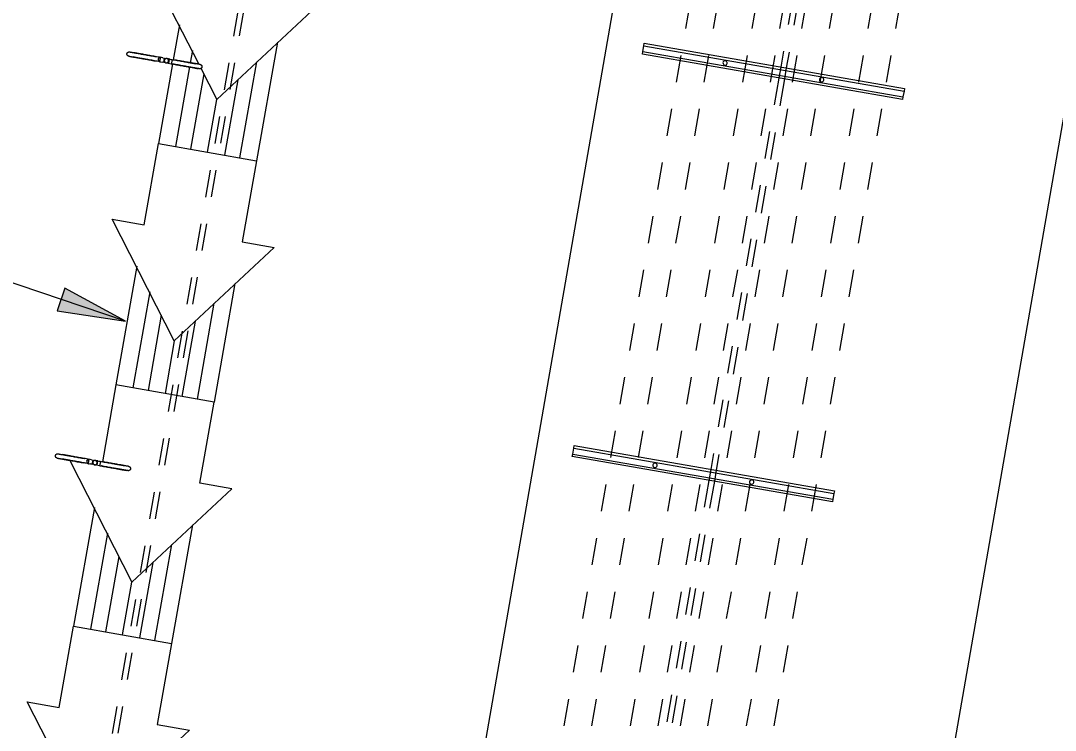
# Model space of a CAD drawing. Header units: metres. Extents: x 2 to 65, y 3 to 557.
# Drawn here: x 27.615 to 31.415, y 515.555 to 518.161 of the extents above; entities that cross this region are included whole.
import ezdxf

# ---------------------------------------------------------------- set-up
doc = ezdxf.new("R2010")
doc.units = ezdxf.units.M
doc.linetypes.add('JacobsDash', pattern=[0.0045, 0.003, -0.0015])
doc.linetypes.add('JacobsDoubleCenter', pattern=[0.0255, 0.015, -0.0015, 0.003, -0.0015, 0.003, -0.0015])
doc.layers.get('Defpoints').update_dxf_attribs({"color": 41})
for name, color, linetype, lineweight in [('A-ANNO-DIMS', 7, 'Continuous', 9), ('A-DETL', 7, 'Continuous', 13), ('A-GENM', 7, 'Continuous', 35), ('G-ANNO-TEXT', 7, 'Continuous', 9), ('S-BEAM', 7, 'Continuous', 50), ('S-BEAM-HDLN', 7, 'JacobsDash', 18)]:
    doc.layers.add(name, color=color, linetype=linetype, lineweight=lineweight)
doc.styles.add('Arial Narrow_5', font='ARIALN.TTF', dxfattribs={"height": 0.25})
doc.dimstyles.new('Dimension_Standard_O__mm__1', dxfattribs={"dimscale": 0.3048, "dimtxt": 0.255858, "dimasz": 0.82021, "dimexe": 0.787402, "dimexo": 0.492126, "dimgap": 0.492126, "dimtad": 1, "dimdec": 0, "dimlfac": 1000, "dimzin": 0, "dimdsep": 46, "dimtxsty": 'Arial Narrow_5', "dimsah": 1, "dimcen": 0.09, "dimaunit": 1, "dimadec": 4, "dimazin": 0, "dimtfac": 1, "dimtdec": 4, "dimtix": 1, "dimtmove": 0, "dimatfit": 3, "dimfxl": 1, "dimtvp": 1, "dimtfill": 1, "dimtolj": 1, "dimtzin": 0, "dimlwd": 18, "dimlwe": 18, "dimarcsym": 2})

# ---------------------------------------------------------------- blocks, each defined once
blk = doc.blocks.new('T2DPAA-T2D-C3S-SD-M2D-100010_250_dwg-40816791-DRG-2873251 - SERVICE SUPPORT GENERAL ARRANGEMENT PLAN')
at = {"color": 252, "lineweight": 18, "true_color": 0x888888}
for p, q in [((46.7186, -604.9032), (46.4224, -604.9286)), ((46.8637, -604.8907), (46.734, -604.9018)), ((46.7851, -604.961), (46.7396, -604.9649)), ((45.967, -604.9676), (45.5257, -605.0054)), ((46.7239, -604.9662), (46.4278, -604.9916)), ((45.2244, -605.0313), (45.2238, -605.0237)), ((45.8884, -605.0378), (45.5311, -605.0685)), ((46.7128, -605.0236), (46.4326, -605.0476)), ((46.7298, -605.008), (46.6342, -605.0939)), ((45.0703, -605.0445), (44.629, -605.0823)), ((44.9917, -605.1147), (44.6344, -605.1453)), ((45.8161, -605.1005), (45.5359, -605.1245)), ((46.7237, -605.1497), (46.4435, -605.1737)), ((44.9194, -605.1774), (44.6392, -605.2014)), ((45.8269, -605.2266), (45.5467, -605.2506)), ((46.8055, -605.1991), (46.4483, -605.2298)), ((46.895, -605.255), (46.4537, -605.2928)), ((44.9302, -605.3035), (44.65, -605.3275)), ((45.9088, -605.276), (45.5515, -605.3066)), ((45.9983, -605.3319), (45.557, -605.3697)), ((45.0121, -605.3529), (44.6548, -605.3835)), ((45.1016, -605.4087), (44.6602, -605.4466))]:
    blk.add_line(p, q, dxfattribs=at)
at = {"color": 252, "lineweight": 18, "true_color": 0x888888, "flags": 128}
for points in [[(46.438, -605.1107), (46.6342, -605.0939), (47.0593, -605.3608), (47.0491, -605.2418), (47.3503, -605.2159), (47.3191, -604.8517), (47.0179, -604.8775), (47.0076, -604.7584), (46.7421, -604.9969)], [(45.7375, -605.1707), (46.1109, -604.8353), (46.1211, -604.9544), (46.4224, -604.9286), (46.4536, -605.2928), (46.1524, -605.3186), (46.1626, -605.4377), (45.7375, -605.1707), (45.5413, -605.1876)], [(45.2216, -604.9984), (45.2142, -604.9122), (44.8408, -605.2476)], [(43.9441, -605.3245), (44.3175, -604.9891), (44.3277, -605.1081), (44.6289, -605.0823), (44.6602, -605.4466), (44.359, -605.4724), (44.3692, -605.5915), (43.9441, -605.3245), (43.7479, -605.3413)], [(44.6446, -605.2644), (44.8408, -605.2476), (45.2659, -605.5146), (45.2557, -605.3955), (45.5569, -605.3697), (45.5256, -605.0054), (45.2401, -605.0299)]]:
    blk.add_lwpolyline(points, dxfattribs=at)
blk = doc.blocks.new('T2DPAA-T2D-PWC-SD-M2D-100001_ProposedDrainage_rvt-1-DRG-2873251 - SERVICE SUPPORT GENERAL ARRANGEMENT PLAN')
at = {"color": 252, "lineweight": 18, "true_color": 0x888888, "rotation": 75.11694444444437}
blk.add_blockref('T2DPAA-T2D-C3S-SD-M2D-100010_250_dwg-40816791-DRG-2873251 - SERVICE SUPPORT GENERAL ARRANGEMENT PLAN', (-1731.0833, 628.2185), dxfattribs=at)
blk = doc.blocks.new('06_SFR_GCT_Girder_SuperT_BR08Edge_CS - Super T - 1815-6266581-DRG-2873251 - SERVICE SUPPORT GENERAL ARRANGEMENT PLAN')
at = {"layer": 'S-BEAM', "color": 252, "linetype": 'JacobsDash', "lineweight": 9, "true_color": 0x888888}
blk.add_line((-1129.6329, 544.6054), (-1135.8051, 509.1769), dxfattribs=at)
blk = doc.blocks.new('11_GEN_BR08_Utilities_Support - 11_GEN_Type 12x100_Conduits-8989074-DRG-2873251 - SERVICE SUPPORT GENERAL ARRANGEMENT PLAN')
at = {"layer": 'A-GENM', "lineweight": 9}
for p, q in [((-0.485, 0.011), (-0.485, 0.0205)), ((-0.485, 0.0205), (0.485, 0.0205)), ((-0.485, -0.011), (-0.485, 0.011)), ((0.485, 0.011), (-0.485, 0.011)), ((0.485, 0.0205), (0.485, 0.011)), ((0.485, 0.011), (0.485, -0.011)), ((-0.485, -0.0205), (-0.485, -0.011)), ((0.485, -0.011), (-0.485, -0.011)), ((0.485, -0.0205), (-0.485, -0.0205)), ((0.485, -0.011), (0.485, -0.0205))]:
    blk.add_line(p, q, dxfattribs=at)
for centre, start, end in [((-0.18, 0), 90, 270), ((-0.18, 0), 270, 90), ((0.18, 0), 90, 270), ((0.18, 0), 270, 90)]:
    blk.add_arc(centre, 0.008, start, end, dxfattribs=at)
blk = doc.blocks.new('11_GEN_BR08_Hanger for drainage_Support - 11_GEN_drainage support-9375454-DRG-2873251 - SERVICE SUPPORT GENERAL ARRANGEMENT PLAN')
at = {"layer": 'A-GENM', "linetype": 'JacobsDash', "lineweight": 9}
for p, q in [((-0.0243, 0.0079), (-0.0243, -0.0083)), ((-0.0147, 0.0079), (-0.0243, 0.0079)), ((-0.0147, 0.0079), (-0.0009, 0.0079)), ((-0.0086, -0.0074), (-0.0086, 0.0069)), ((-0.0086, 0.0069), (-0.004, 0.0069)), ((0.0009, 0.0079), (0.0194, 0.0079)), ((0.004, 0.0069), (0.0087, 0.0069)), ((0.0087, 0.0069), (0.0087, -0.0074)), ((0.0194, 0.0079), (0.0194, -0.0083)), ((-0.0243, -0.0083), (-0.0147, -0.0083)), ((0.0194, -0.0083), (-0.0147, -0.0083)), ((-0.003, -0.0074), (-0.0086, -0.0074)), ((-0.0025, -0.0074), (-0.0027, -0.0074)), ((0.0027, -0.0074), (0.0025, -0.0074)), ((0.0087, -0.0074), (0.003, -0.0074))]:
    blk.add_line(p, q, dxfattribs=at)
at = {"layer": 'A-GENM', "linetype": 'JacobsDash', "lineweight": 9, "flags": 128}
for points in [[(-0.1472, -0.0048), (-0.1472, -0.0044), (-0.1472, -0.0041), (-0.1472, -0.0038), (-0.1471, -0.0035), (-0.1471, -0.0032), (-0.147, -0.0028), (-0.1469, -0.0025), (-0.1469, -0.0022), (-0.1468, -0.0019), (-0.1467, -0.0016), (-0.1465, -0.0013), (-0.1464, -0.001), (-0.1463, -0.0007), (-0.1461, -0.0005), (-0.1459, -0.0002), (-0.1458, 0.0001), (-0.1456, 0.0003), (-0.1454, 0.0006), (-0.1452, 0.0008), (-0.1449, 0.0011), (-0.1447, 0.0013), (-0.1445, 0.0015), (-0.1442, 0.0017), (-0.144, 0.0019), (-0.1437, 0.0021), (-0.1435, 0.0023), (-0.1432, 0.0024), (-0.1429, 0.0026), (-0.1426, 0.0027), (-0.1423, 0.0029), (-0.142, 0.003), (-0.1417, 0.0031), (-0.1414, 0.0032), (-0.1411, 0.0033), (-0.1408, 0.0033), (-0.1405, 0.0034), (-0.1402, 0.0034), (-0.1399, 0.0035), (-0.1395, 0.0035), (-0.1394, 0.0035)], [(-0.1394, 0.0035), (-0.1393, 0.0035), (-0.139, 0.0035), (-0.1385, 0.0035), (-0.1378, 0.0036), (-0.1368, 0.0036), (-0.1357, 0.0036), (-0.1343, 0.0037), (-0.1328, 0.0037), (-0.131, 0.0038), (-0.129, 0.0038), (-0.1269, 0.0039), (-0.1246, 0.004), (-0.122, 0.0041), (-0.1193, 0.0041), (-0.1164, 0.0042), (-0.1134, 0.0043), (-0.1101, 0.0044), (-0.1067, 0.0046), (-0.1032, 0.0047), (-0.0995, 0.0048), (-0.0956, 0.0049), (-0.0916, 0.005), (-0.0875, 0.0052), (-0.0832, 0.0053), (-0.0789, 0.0055), (-0.0744, 0.0056), (-0.0698, 0.0057), (-0.0651, 0.0059), (-0.0603, 0.0061), (-0.0554, 0.0062), (-0.0504, 0.0064), (-0.0454, 0.0065), (-0.0403, 0.0067), (-0.0352, 0.0069), (-0.03, 0.007), (-0.0248, 0.0072)], [(-0.024, 0.0072), (-0.0279, 0.0071), (-0.033, 0.0069), (-0.0382, 0.0068), (-0.0433, 0.0066), (-0.0483, 0.0064), (-0.0533, 0.0063), (-0.0582, 0.0061), (-0.0631, 0.006), (-0.0678, 0.0058), (-0.0724, 0.0057), (-0.077, 0.0055), (-0.0814, 0.0054), (-0.0857, 0.0052), (-0.0899, 0.0051), (-0.094, 0.005), (-0.0979, 0.0048), (-0.1016, 0.0047), (-0.1053, 0.0046), (-0.1087, 0.0045), (-0.112, 0.0044), (-0.1152, 0.0043), (-0.1181, 0.0042), (-0.1209, 0.0041), (-0.1235, 0.004), (-0.1259, 0.0039), (-0.1282, 0.0039), (-0.1302, 0.0038), (-0.132, 0.0037), (-0.1337, 0.0037), (-0.1351, 0.0036), (-0.1364, 0.0036), (-0.1374, 0.0036), (-0.1382, 0.0035), (-0.1388, 0.0035), (-0.1392, 0.0035), (-0.1394, 0.0035), (-0.1394, 0.0035)], [(0.1242, 0.012), (0.1241, 0.012), (0.1238, 0.012), (0.1232, 0.012), (0.1225, 0.012), (0.1216, 0.0119), (0.1204, 0.0119), (0.119, 0.0118), (0.1175, 0.0118), (0.1157, 0.0117), (0.1138, 0.0117), (0.1116, 0.0116), (0.1093, 0.0115), (0.1068, 0.0115), (0.104, 0.0114), (0.1012, 0.0113), (0.0981, 0.0112), (0.0949, 0.0111), (0.0915, 0.011), (0.0879, 0.0108), (0.0842, 0.0107), (0.0803, 0.0106), (0.0763, 0.0105), (0.0722, 0.0103), (0.068, 0.0102), (0.0636, 0.0101), (0.0591, 0.0099), (0.0545, 0.0098), (0.0498, 0.0096), (0.045, 0.0095), (0.0401, 0.0093), (0.0352, 0.0091), (0.0302, 0.009), (0.0251, 0.0088), (0.0199, 0.0086), (0.0148, 0.0085), (0.0096, 0.0083), (0.0077, 0.0083)], [(0.0077, 0.0083), (0.0126, 0.0084), (0.0178, 0.0086), (0.0229, 0.0087), (0.028, 0.0089), (0.0331, 0.0091), (0.0381, 0.0092), (0.043, 0.0094), (0.0478, 0.0095), (0.0525, 0.0097), (0.0572, 0.0099), (0.0617, 0.01), (0.0661, 0.0101), (0.0704, 0.0103), (0.0746, 0.0104), (0.0787, 0.0105), (0.0826, 0.0107), (0.0864, 0.0108), (0.09, 0.0109), (0.0935, 0.011), (0.0968, 0.0111), (0.0999, 0.0112), (0.1029, 0.0113), (0.1056, 0.0114), (0.1082, 0.0115), (0.1107, 0.0116), (0.1129, 0.0117), (0.1149, 0.0117), (0.1168, 0.0118), (0.1184, 0.0118), (0.1199, 0.0119), (0.1211, 0.0119), (0.1221, 0.0119), (0.1229, 0.012), (0.1236, 0.012), (0.124, 0.012), (0.1242, 0.012), (0.1242, 0.012)], [(0.1242, 0.012), (0.1245, 0.012), (0.1248, 0.012), (0.1251, 0.012), (0.1255, 0.012), (0.1258, 0.0119), (0.1261, 0.0118), (0.1264, 0.0118), (0.1267, 0.0117), (0.127, 0.0116), (0.1273, 0.0115), (0.1276, 0.0114), (0.1279, 0.0112), (0.1282, 0.0111), (0.1285, 0.0109), (0.1287, 0.0108), (0.129, 0.0106), (0.1293, 0.0104), (0.1295, 0.0102), (0.1298, 0.01), (0.13, 0.0098), (0.1302, 0.0095), (0.1304, 0.0093), (0.1306, 0.0091), (0.1308, 0.0088), (0.131, 0.0086), (0.1312, 0.0083), (0.1314, 0.008), (0.1315, 0.0077), (0.1317, 0.0074), (0.1318, 0.0072), (0.1319, 0.0069), (0.132, 0.0066), (0.1321, 0.0063), (0.1322, 0.0059), (0.1323, 0.0056), (0.1323, 0.0053), (0.1324, 0.005), (0.1324, 0.0047), (0.1324, 0.0044), (0.1324, 0.0043)], [(0.1324, 0.0043), (0.1324, 0.004), (0.1324, 0.0036), (0.1324, 0.0033), (0.1324, 0.003), (0.1323, 0.0027), (0.1323, 0.0024), (0.1322, 0.0021), (0.1321, 0.0017), (0.132, 0.0014), (0.1319, 0.0011), (0.1318, 0.0008), (0.1316, 0.0006), (0.1315, 0.0003), (0.1313, 0), (0.1312, -0.0003), (0.131, -0.0005), (0.1308, -0.0008), (0.1306, -0.0011), (0.1304, -0.0013), (0.1302, -0.0015), (0.13, -0.0018), (0.1297, -0.002), (0.1295, -0.0022), (0.1292, -0.0024), (0.129, -0.0026), (0.1287, -0.0027), (0.1284, -0.0029), (0.1282, -0.0031), (0.1279, -0.0032), (0.1276, -0.0033), (0.1273, -0.0035), (0.127, -0.0036), (0.1267, -0.0037), (0.1264, -0.0037), (0.126, -0.0038), (0.1257, -0.0039), (0.1254, -0.0039), (0.1251, -0.004), (0.1248, -0.004), (0.1247, -0.004)], [(-0.1389, -0.0125), (-0.1393, -0.0125), (-0.1396, -0.0125), (-0.1399, -0.0125), (-0.1402, -0.0124), (-0.1405, -0.0124), (-0.1408, -0.0123), (-0.1412, -0.0123), (-0.1415, -0.0122), (-0.1418, -0.0121), (-0.1421, -0.012), (-0.1424, -0.0118), (-0.1427, -0.0117), (-0.1429, -0.0116), (-0.1432, -0.0114), (-0.1435, -0.0112), (-0.1438, -0.0111), (-0.144, -0.0109), (-0.1443, -0.0107), (-0.1445, -0.0105), (-0.1447, -0.0103), (-0.145, -0.01), (-0.1452, -0.0098), (-0.1454, -0.0095), (-0.1456, -0.0093), (-0.1458, -0.009), (-0.146, -0.0088), (-0.1461, -0.0085), (-0.1463, -0.0082), (-0.1464, -0.0079), (-0.1466, -0.0076), (-0.1467, -0.0073), (-0.1468, -0.007), (-0.1469, -0.0067), (-0.147, -0.0064), (-0.147, -0.0061), (-0.1471, -0.0058), (-0.1471, -0.0055), (-0.1472, -0.0052), (-0.1472, -0.0048), (-0.1472, -0.0048)], [(-0.1389, -0.0125), (-0.1388, -0.0125), (-0.1385, -0.0125), (-0.138, -0.0125), (-0.1372, -0.0124), (-0.1363, -0.0124), (-0.1352, -0.0124), (-0.1338, -0.0123), (-0.1322, -0.0123), (-0.1305, -0.0122), (-0.1285, -0.0122), (-0.1264, -0.0121), (-0.124, -0.012), (-0.1215, -0.0119), (-0.1188, -0.0118), (-0.1159, -0.0117), (-0.1128, -0.0116), (-0.1096, -0.0115), (-0.1062, -0.0114), (-0.1027, -0.0113), (-0.099, -0.0112), (-0.0951, -0.0111), (-0.0911, -0.0109), (-0.087, -0.0108), (-0.0827, -0.0107), (-0.0783, -0.0105), (-0.0738, -0.0104), (-0.0692, -0.0102), (-0.0645, -0.0101), (-0.0598, -0.0099), (-0.0549, -0.0098), (-0.0499, -0.0096), (-0.0449, -0.0095), (-0.0398, -0.0093), (-0.0347, -0.0091), (-0.0295, -0.009), (-0.0243, -0.0088), (-0.0225, -0.0087)], [(-0.0225, -0.0087), (-0.0273, -0.0089), (-0.0325, -0.0091), (-0.0377, -0.0092), (-0.0428, -0.0094), (-0.0478, -0.0095), (-0.0528, -0.0097), (-0.0577, -0.0099), (-0.0625, -0.01), (-0.0673, -0.0102), (-0.0719, -0.0103), (-0.0765, -0.0105), (-0.0809, -0.0106), (-0.0852, -0.0108), (-0.0894, -0.0109), (-0.0934, -0.011), (-0.0974, -0.0111), (-0.1011, -0.0113), (-0.1047, -0.0114), (-0.1082, -0.0115), (-0.1115, -0.0116), (-0.1146, -0.0117), (-0.1176, -0.0118), (-0.1204, -0.0119), (-0.123, -0.012), (-0.1254, -0.0121), (-0.1276, -0.0121), (-0.1297, -0.0122), (-0.1315, -0.0123), (-0.1332, -0.0123), (-0.1346, -0.0124), (-0.1358, -0.0124), (-0.1369, -0.0124), (-0.1377, -0.0125), (-0.1383, -0.0125), (-0.1387, -0.0125), (-0.1389, -0.0125), (-0.1389, -0.0125)], [(0.0194, -0.0074), (0.0234, -0.0072), (0.0285, -0.0071), (0.0336, -0.0069), (0.0386, -0.0068), (0.0435, -0.0066), (0.0483, -0.0064), (0.053, -0.0063), (0.0577, -0.0061), (0.0622, -0.006), (0.0667, -0.0059), (0.071, -0.0057), (0.0751, -0.0056), (0.0792, -0.0054), (0.0831, -0.0053), (0.0869, -0.0052), (0.0905, -0.0051), (0.094, -0.005), (0.0973, -0.0049), (0.1004, -0.0048), (0.1034, -0.0047), (0.1062, -0.0046), (0.1088, -0.0045), (0.1112, -0.0044), (0.1134, -0.0043), (0.1154, -0.0043), (0.1173, -0.0042), (0.1189, -0.0042), (0.1204, -0.0041), (0.1216, -0.0041), (0.1226, -0.004), (0.1235, -0.004), (0.1241, -0.004), (0.1245, -0.004), (0.1247, -0.004), (0.1247, -0.004)], [(0.1247, -0.004), (0.1246, -0.004), (0.1243, -0.004), (0.1237, -0.004), (0.123, -0.004), (0.1221, -0.0041), (0.1209, -0.0041), (0.1196, -0.0041), (0.118, -0.0042), (0.1162, -0.0042), (0.1143, -0.0043), (0.1121, -0.0044), (0.1098, -0.0045), (0.1073, -0.0045), (0.1046, -0.0046), (0.1017, -0.0047), (0.0986, -0.0048), (0.0954, -0.0049), (0.092, -0.005), (0.0884, -0.0051), (0.0847, -0.0053), (0.0809, -0.0054), (0.0769, -0.0055), (0.0727, -0.0057), (0.0685, -0.0058), (0.0641, -0.0059), (0.0596, -0.0061), (0.055, -0.0062), (0.0503, -0.0064), (0.0455, -0.0065), (0.0406, -0.0067), (0.0357, -0.0069), (0.0307, -0.007), (0.0256, -0.0072), (0.0205, -0.0073)]]:
    blk.add_lwpolyline(points, dxfattribs=at)
at = {"layer": 'A-GENM', "linetype": 'JacobsDash', "lineweight": 9}
for centre, start, end in [((-0.0224, -0.0007), 106.8501, 181.8501), ((-0.0224, -0.0007), 141.9806, 143.1352), ((0, 0), 90, 270), ((0, 0), 270, 90), ((0.0076, 0.0002), 76.8501, 103.2861), ((-0.0224, -0.0007), 181.8501, 286.8501), ((-0.0224, -0.0007), 203.0152, 205.765), ((-0.0224, -0.0007), 215.6793, 216.1847), ((0.0076, 0.0002), 241.8501, 252.7952)]:
    blk.add_arc(centre, 0.008, start, end, dxfattribs=at)
for points, knots in [([(-0.0304, -0.0003), (-0.0303, 0.0001), (-0.0303, 0.0006), (-0.0301, 0.0012), (-0.03, 0.0016), (-0.03, 0.0016)], [-0.97582168, -0.97582168, -0.97582168, -0.97582168, -0.94444444, -0.91666667, -0.9103535, -0.9103535, -0.9103535, -0.9103535]), ([(-0.0273, 0.0056), (-0.0271, 0.0057), (-0.0268, 0.0059), (-0.0266, 0.0061), (-0.0265, 0.0061)], [-0.72222222, -0.72222222, -0.72222222, -0.72222222, -0.69444444, -0.68448556, -0.68448556, -0.68448556, -0.68448556]), ([(-0.0285, -0.0058), (-0.0286, -0.0057), (-0.0288, -0.0055), (-0.0289, -0.0053), (-0.029, -0.0053)], [-0.18728717, -0.18728717, -0.18728717, -0.18728717, -0.16666667, -0.16024192, -0.16024192, -0.16024192, -0.16024192]), ([(-0.0261, -0.0078), (-0.0261, -0.0078), (-0.0264, -0.0076), (-0.0266, -0.0075), (-0.0268, -0.0074)], [-0.31551816, -0.31551816, -0.31551816, -0.31551816, -0.30555556, -0.27777778, -0.27777778, -0.27777778, -0.27777778]), ([(-0.0243, -0.0085), (-0.0244, -0.0085), (-0.0245, -0.0084), (-0.0246, -0.0084), (-0.0246, -0.0084)], [-0.39530861, -0.39530861, -0.39530861, -0.39530861, -0.38888889, -0.38232105, -0.38232105, -0.38232105, -0.38232105])]:
    blk.add_open_spline(points, degree=3, knots=knots, dxfattribs=at)
for points in [[(-0.0251, 0.0068), (-0.0251, 0.0068), (-0.025, 0.0068), (-0.025, 0.0068)], [(0.0061, 0.0081), (0.0062, 0.0081), (0.0063, 0.0081), (0.0064, 0.0081)], [(-0.0208, -0.0086), (-0.0209, -0.0086), (-0.021, -0.0086), (-0.0211, -0.0086)]]:
    blk.add_open_spline(points, degree=3, dxfattribs=at)
blk = doc.blocks.new('11_GEN_BR08_Hanger for drainage_Support - 11_GEN_drainage support-9375455-DRG-2873251 - SERVICE SUPPORT GENERAL ARRANGEMENT PLAN')
at = {"layer": 'A-GENM', "linetype": 'JacobsDash', "lineweight": 9}
for p, q in [((-0.0243, 0.0079), (-0.0243, -0.0083)), ((-0.0147, 0.0079), (-0.0243, 0.0079)), ((-0.0147, 0.0079), (-0.0009, 0.0079)), ((-0.0086, -0.0074), (-0.0086, 0.0069)), ((-0.0086, 0.0069), (-0.004, 0.0069)), ((0.0009, 0.0079), (0.0194, 0.0079)), ((0.004, 0.0069), (0.0087, 0.0069)), ((0.0087, 0.0069), (0.0087, -0.0074)), ((0.0194, 0.0079), (0.0194, -0.0083)), ((-0.0243, -0.0083), (-0.0147, -0.0083)), ((0.0194, -0.0083), (-0.0147, -0.0083)), ((-0.003, -0.0074), (-0.0086, -0.0074)), ((-0.0025, -0.0074), (-0.0027, -0.0074)), ((0.0027, -0.0074), (0.0025, -0.0074)), ((0.0087, -0.0074), (0.003, -0.0074))]:
    blk.add_line(p, q, dxfattribs=at)
at = {"layer": 'A-GENM', "linetype": 'JacobsDash', "lineweight": 9, "flags": 128}
for points in [[(-0.1472, -0.0048), (-0.1472, -0.0044), (-0.1472, -0.0041), (-0.1472, -0.0038), (-0.1471, -0.0035), (-0.1471, -0.0032), (-0.147, -0.0028), (-0.1469, -0.0025), (-0.1469, -0.0022), (-0.1468, -0.0019), (-0.1467, -0.0016), (-0.1465, -0.0013), (-0.1464, -0.001), (-0.1463, -0.0007), (-0.1461, -0.0005), (-0.1459, -0.0002), (-0.1458, 0.0001), (-0.1456, 0.0003), (-0.1454, 0.0006), (-0.1452, 0.0008), (-0.1449, 0.0011), (-0.1447, 0.0013), (-0.1445, 0.0015), (-0.1442, 0.0017), (-0.144, 0.0019), (-0.1437, 0.0021), (-0.1435, 0.0023), (-0.1432, 0.0024), (-0.1429, 0.0026), (-0.1426, 0.0027), (-0.1423, 0.0029), (-0.142, 0.003), (-0.1417, 0.0031), (-0.1414, 0.0032), (-0.1411, 0.0033), (-0.1408, 0.0033), (-0.1405, 0.0034), (-0.1402, 0.0034), (-0.1399, 0.0035), (-0.1395, 0.0035), (-0.1394, 0.0035)], [(-0.1394, 0.0035), (-0.1393, 0.0035), (-0.139, 0.0035), (-0.1385, 0.0035), (-0.1378, 0.0036), (-0.1368, 0.0036), (-0.1357, 0.0036), (-0.1343, 0.0037), (-0.1328, 0.0037), (-0.131, 0.0038), (-0.129, 0.0038), (-0.1269, 0.0039), (-0.1246, 0.004), (-0.122, 0.0041), (-0.1193, 0.0041), (-0.1164, 0.0042), (-0.1134, 0.0043), (-0.1101, 0.0044), (-0.1067, 0.0046), (-0.1032, 0.0047), (-0.0995, 0.0048), (-0.0956, 0.0049), (-0.0916, 0.005), (-0.0875, 0.0052), (-0.0832, 0.0053), (-0.0789, 0.0055), (-0.0744, 0.0056), (-0.0698, 0.0057), (-0.0651, 0.0059), (-0.0603, 0.0061), (-0.0554, 0.0062), (-0.0504, 0.0064), (-0.0454, 0.0065), (-0.0403, 0.0067), (-0.0352, 0.0069), (-0.03, 0.007), (-0.0248, 0.0072)], [(-0.024, 0.0072), (-0.0279, 0.0071), (-0.033, 0.0069), (-0.0382, 0.0068), (-0.0433, 0.0066), (-0.0483, 0.0064), (-0.0533, 0.0063), (-0.0582, 0.0061), (-0.0631, 0.006), (-0.0678, 0.0058), (-0.0724, 0.0057), (-0.077, 0.0055), (-0.0814, 0.0054), (-0.0857, 0.0052), (-0.0899, 0.0051), (-0.094, 0.005), (-0.0979, 0.0048), (-0.1016, 0.0047), (-0.1053, 0.0046), (-0.1087, 0.0045), (-0.112, 0.0044), (-0.1152, 0.0043), (-0.1181, 0.0042), (-0.1209, 0.0041), (-0.1235, 0.004), (-0.1259, 0.0039), (-0.1282, 0.0039), (-0.1302, 0.0038), (-0.132, 0.0037), (-0.1337, 0.0037), (-0.1351, 0.0036), (-0.1364, 0.0036), (-0.1374, 0.0036), (-0.1382, 0.0035), (-0.1388, 0.0035), (-0.1392, 0.0035), (-0.1394, 0.0035), (-0.1394, 0.0035)], [(0.1242, 0.012), (0.1241, 0.012), (0.1238, 0.012), (0.1232, 0.012), (0.1225, 0.012), (0.1216, 0.0119), (0.1204, 0.0119), (0.119, 0.0118), (0.1175, 0.0118), (0.1157, 0.0117), (0.1138, 0.0117), (0.1116, 0.0116), (0.1093, 0.0115), (0.1068, 0.0115), (0.104, 0.0114), (0.1012, 0.0113), (0.0981, 0.0112), (0.0949, 0.0111), (0.0915, 0.011), (0.0879, 0.0108), (0.0842, 0.0107), (0.0803, 0.0106), (0.0763, 0.0105), (0.0722, 0.0103), (0.068, 0.0102), (0.0636, 0.0101), (0.0591, 0.0099), (0.0545, 0.0098), (0.0498, 0.0096), (0.045, 0.0095), (0.0401, 0.0093), (0.0352, 0.0091), (0.0302, 0.009), (0.0251, 0.0088), (0.0199, 0.0086), (0.0148, 0.0085), (0.0096, 0.0083), (0.0077, 0.0083)], [(0.0077, 0.0083), (0.0126, 0.0084), (0.0178, 0.0086), (0.0229, 0.0087), (0.028, 0.0089), (0.0331, 0.0091), (0.0381, 0.0092), (0.043, 0.0094), (0.0478, 0.0095), (0.0525, 0.0097), (0.0572, 0.0099), (0.0617, 0.01), (0.0661, 0.0101), (0.0704, 0.0103), (0.0746, 0.0104), (0.0787, 0.0105), (0.0826, 0.0107), (0.0864, 0.0108), (0.09, 0.0109), (0.0935, 0.011), (0.0968, 0.0111), (0.0999, 0.0112), (0.1029, 0.0113), (0.1056, 0.0114), (0.1082, 0.0115), (0.1107, 0.0116), (0.1129, 0.0117), (0.1149, 0.0117), (0.1168, 0.0118), (0.1184, 0.0118), (0.1199, 0.0119), (0.1211, 0.0119), (0.1221, 0.0119), (0.1229, 0.012), (0.1236, 0.012), (0.124, 0.012), (0.1242, 0.012), (0.1242, 0.012)], [(0.1242, 0.012), (0.1245, 0.012), (0.1248, 0.012), (0.1251, 0.012), (0.1255, 0.012), (0.1258, 0.0119), (0.1261, 0.0118), (0.1264, 0.0118), (0.1267, 0.0117), (0.127, 0.0116), (0.1273, 0.0115), (0.1276, 0.0114), (0.1279, 0.0112), (0.1282, 0.0111), (0.1285, 0.0109), (0.1287, 0.0108), (0.129, 0.0106), (0.1293, 0.0104), (0.1295, 0.0102), (0.1298, 0.01), (0.13, 0.0098), (0.1302, 0.0095), (0.1304, 0.0093), (0.1306, 0.0091), (0.1308, 0.0088), (0.131, 0.0086), (0.1312, 0.0083), (0.1314, 0.008), (0.1315, 0.0077), (0.1317, 0.0074), (0.1318, 0.0072), (0.1319, 0.0069), (0.132, 0.0066), (0.1321, 0.0063), (0.1322, 0.0059), (0.1323, 0.0056), (0.1323, 0.0053), (0.1324, 0.005), (0.1324, 0.0047), (0.1324, 0.0044), (0.1324, 0.0043)], [(0.1324, 0.0043), (0.1324, 0.004), (0.1324, 0.0036), (0.1324, 0.0033), (0.1324, 0.003), (0.1323, 0.0027), (0.1323, 0.0024), (0.1322, 0.0021), (0.1321, 0.0017), (0.132, 0.0014), (0.1319, 0.0011), (0.1318, 0.0008), (0.1316, 0.0006), (0.1315, 0.0003), (0.1313, 0), (0.1312, -0.0003), (0.131, -0.0005), (0.1308, -0.0008), (0.1306, -0.0011), (0.1304, -0.0013), (0.1302, -0.0015), (0.13, -0.0018), (0.1297, -0.002), (0.1295, -0.0022), (0.1292, -0.0024), (0.129, -0.0026), (0.1287, -0.0027), (0.1284, -0.0029), (0.1282, -0.0031), (0.1279, -0.0032), (0.1276, -0.0033), (0.1273, -0.0035), (0.127, -0.0036), (0.1267, -0.0037), (0.1264, -0.0037), (0.126, -0.0038), (0.1257, -0.0039), (0.1254, -0.0039), (0.1251, -0.004), (0.1248, -0.004), (0.1247, -0.004)], [(-0.1389, -0.0125), (-0.1393, -0.0125), (-0.1396, -0.0125), (-0.1399, -0.0125), (-0.1402, -0.0124), (-0.1405, -0.0124), (-0.1408, -0.0123), (-0.1412, -0.0123), (-0.1415, -0.0122), (-0.1418, -0.0121), (-0.1421, -0.012), (-0.1424, -0.0118), (-0.1427, -0.0117), (-0.1429, -0.0116), (-0.1432, -0.0114), (-0.1435, -0.0112), (-0.1438, -0.0111), (-0.144, -0.0109), (-0.1443, -0.0107), (-0.1445, -0.0105), (-0.1447, -0.0103), (-0.145, -0.01), (-0.1452, -0.0098), (-0.1454, -0.0095), (-0.1456, -0.0093), (-0.1458, -0.009), (-0.146, -0.0088), (-0.1461, -0.0085), (-0.1463, -0.0082), (-0.1464, -0.0079), (-0.1466, -0.0076), (-0.1467, -0.0073), (-0.1468, -0.007), (-0.1469, -0.0067), (-0.147, -0.0064), (-0.147, -0.0061), (-0.1471, -0.0058), (-0.1471, -0.0055), (-0.1472, -0.0052), (-0.1472, -0.0048), (-0.1472, -0.0048)], [(-0.1389, -0.0125), (-0.1388, -0.0125), (-0.1385, -0.0125), (-0.138, -0.0125), (-0.1372, -0.0124), (-0.1363, -0.0124), (-0.1352, -0.0124), (-0.1338, -0.0123), (-0.1322, -0.0123), (-0.1305, -0.0122), (-0.1285, -0.0122), (-0.1264, -0.0121), (-0.124, -0.012), (-0.1215, -0.0119), (-0.1188, -0.0118), (-0.1159, -0.0117), (-0.1128, -0.0116), (-0.1096, -0.0115), (-0.1062, -0.0114), (-0.1027, -0.0113), (-0.099, -0.0112), (-0.0951, -0.0111), (-0.0911, -0.0109), (-0.087, -0.0108), (-0.0827, -0.0107), (-0.0783, -0.0105), (-0.0738, -0.0104), (-0.0692, -0.0102), (-0.0645, -0.0101), (-0.0598, -0.0099), (-0.0549, -0.0098), (-0.0499, -0.0096), (-0.0449, -0.0095), (-0.0398, -0.0093), (-0.0347, -0.0091), (-0.0295, -0.009), (-0.0243, -0.0088), (-0.0225, -0.0087)], [(-0.0225, -0.0087), (-0.0273, -0.0089), (-0.0325, -0.0091), (-0.0377, -0.0092), (-0.0428, -0.0094), (-0.0478, -0.0095), (-0.0528, -0.0097), (-0.0577, -0.0099), (-0.0625, -0.01), (-0.0673, -0.0102), (-0.0719, -0.0103), (-0.0765, -0.0105), (-0.0809, -0.0106), (-0.0852, -0.0108), (-0.0894, -0.0109), (-0.0934, -0.011), (-0.0974, -0.0111), (-0.1011, -0.0113), (-0.1047, -0.0114), (-0.1082, -0.0115), (-0.1115, -0.0116), (-0.1146, -0.0117), (-0.1176, -0.0118), (-0.1204, -0.0119), (-0.123, -0.012), (-0.1254, -0.0121), (-0.1276, -0.0121), (-0.1297, -0.0122), (-0.1315, -0.0123), (-0.1332, -0.0123), (-0.1346, -0.0124), (-0.1358, -0.0124), (-0.1369, -0.0124), (-0.1377, -0.0125), (-0.1383, -0.0125), (-0.1387, -0.0125), (-0.1389, -0.0125), (-0.1389, -0.0125)], [(0.0194, -0.0074), (0.0234, -0.0072), (0.0285, -0.0071), (0.0336, -0.0069), (0.0386, -0.0068), (0.0435, -0.0066), (0.0483, -0.0064), (0.053, -0.0063), (0.0577, -0.0061), (0.0622, -0.006), (0.0667, -0.0059), (0.071, -0.0057), (0.0751, -0.0056), (0.0792, -0.0054), (0.0831, -0.0053), (0.0869, -0.0052), (0.0905, -0.0051), (0.094, -0.005), (0.0973, -0.0049), (0.1004, -0.0048), (0.1034, -0.0047), (0.1062, -0.0046), (0.1088, -0.0045), (0.1112, -0.0044), (0.1134, -0.0043), (0.1154, -0.0043), (0.1173, -0.0042), (0.1189, -0.0042), (0.1204, -0.0041), (0.1216, -0.0041), (0.1226, -0.004), (0.1235, -0.004), (0.1241, -0.004), (0.1245, -0.004), (0.1247, -0.004), (0.1247, -0.004)], [(0.1247, -0.004), (0.1246, -0.004), (0.1243, -0.004), (0.1237, -0.004), (0.123, -0.004), (0.1221, -0.0041), (0.1209, -0.0041), (0.1196, -0.0041), (0.118, -0.0042), (0.1162, -0.0042), (0.1143, -0.0043), (0.1121, -0.0044), (0.1098, -0.0045), (0.1073, -0.0045), (0.1046, -0.0046), (0.1017, -0.0047), (0.0986, -0.0048), (0.0954, -0.0049), (0.092, -0.005), (0.0884, -0.0051), (0.0847, -0.0053), (0.0809, -0.0054), (0.0769, -0.0055), (0.0727, -0.0057), (0.0685, -0.0058), (0.0641, -0.0059), (0.0596, -0.0061), (0.055, -0.0062), (0.0503, -0.0064), (0.0455, -0.0065), (0.0406, -0.0067), (0.0357, -0.0069), (0.0307, -0.007), (0.0256, -0.0072), (0.0205, -0.0073)]]:
    blk.add_lwpolyline(points, dxfattribs=at)
at = {"layer": 'A-GENM', "linetype": 'JacobsDash', "lineweight": 9}
for centre, start, end in [((-0.0224, -0.0007), 106.8501, 181.8501), ((-0.0224, -0.0007), 141.9806, 143.1352), ((0, 0), 90, 270), ((0, 0), 270, 90), ((0.0076, 0.0002), 76.8501, 103.2861), ((-0.0224, -0.0007), 181.8501, 286.8501), ((-0.0224, -0.0007), 203.0152, 205.765), ((-0.0224, -0.0007), 215.6793, 216.1847), ((0.0076, 0.0002), 241.8501, 252.7952)]:
    blk.add_arc(centre, 0.008, start, end, dxfattribs=at)
for points, knots in [([(-0.0304, -0.0003), (-0.0303, 0.0001), (-0.0303, 0.0006), (-0.0301, 0.0012), (-0.03, 0.0016), (-0.03, 0.0016)], [-0.97582168, -0.97582168, -0.97582168, -0.97582168, -0.94444444, -0.91666667, -0.9103535, -0.9103535, -0.9103535, -0.9103535]), ([(-0.0273, 0.0056), (-0.0271, 0.0057), (-0.0268, 0.0059), (-0.0266, 0.0061), (-0.0265, 0.0061)], [-0.72222222, -0.72222222, -0.72222222, -0.72222222, -0.69444444, -0.68448556, -0.68448556, -0.68448556, -0.68448556]), ([(-0.0285, -0.0058), (-0.0286, -0.0057), (-0.0288, -0.0055), (-0.0289, -0.0053), (-0.029, -0.0053)], [-0.18728717, -0.18728717, -0.18728717, -0.18728717, -0.16666667, -0.16024192, -0.16024192, -0.16024192, -0.16024192]), ([(-0.0261, -0.0078), (-0.0261, -0.0078), (-0.0264, -0.0076), (-0.0266, -0.0075), (-0.0268, -0.0074)], [-0.31551816, -0.31551816, -0.31551816, -0.31551816, -0.30555556, -0.27777778, -0.27777778, -0.27777778, -0.27777778]), ([(-0.0243, -0.0085), (-0.0244, -0.0085), (-0.0245, -0.0084), (-0.0246, -0.0084), (-0.0246, -0.0084)], [-0.39530861, -0.39530861, -0.39530861, -0.39530861, -0.38888889, -0.38232105, -0.38232105, -0.38232105, -0.38232105])]:
    blk.add_open_spline(points, degree=3, knots=knots, dxfattribs=at)
for points in [[(-0.0251, 0.0068), (-0.0251, 0.0068), (-0.025, 0.0068), (-0.025, 0.0068)], [(0.0061, 0.0081), (0.0062, 0.0081), (0.0063, 0.0081), (0.0064, 0.0081)], [(-0.0208, -0.0086), (-0.0209, -0.0086), (-0.021, -0.0086), (-0.0211, -0.0086)]]:
    blk.add_open_spline(points, degree=3, dxfattribs=at)
blk = doc.blocks.new('06_SFR_GCT_Girder_SuperT_BR08Edge_CS - Super T - 1815-6267463-DRG-2873251 - SERVICE SUPPORT GENERAL ARRANGEMENT PLAN')
at = {"layer": 'S-BEAM', "color": 252, "linetype": 'JacobsDash', "lineweight": 9, "true_color": 0x888888}
for p, q in [((-1131.9689, 519.4248), (-1132.2194, 517.9874)), ((-1132.2264, 517.947), (-1132.4768, 516.5097)), ((-1132.4838, 516.4693), (-1132.7343, 515.0319))]:
    blk.add_line(p, q, dxfattribs=at)
at = {"layer": 'S-BEAM-HDLN', "color": 252, "lineweight": 9, "true_color": 0x888888}
for p, q in [((-1132.2194, 517.9874), (-1132.2264, 517.9471)), ((-1132.4768, 516.5096), (-1132.4838, 516.4693))]:
    blk.add_line(p, q, dxfattribs=at)
blk = doc.blocks.new('06_SFR_GCT_Girder_SuperT_BR08Edge_CS - Super T - 1815-6267083-DRG-2873251 - SERVICE SUPPORT GENERAL ARRANGEMENT PLAN')
at = {"layer": 'S-BEAM', "color": 252, "linetype": 'JacobsDash', "lineweight": 9, "true_color": 0x888888}
for p, q in [((-1129.6121, 544.6059), (-1135.7843, 509.1776)), ((-1131.989, 519.4283), (-1132.2395, 517.9909)), ((-1132.2465, 517.9505), (-1132.4969, 516.5132)), ((-1132.5039, 516.4728), (-1132.7544, 515.0354))]:
    blk.add_line(p, q, dxfattribs=at)
at = {"layer": 'S-BEAM-HDLN', "color": 252, "lineweight": 9, "true_color": 0x888888}
for p, q in [((-1132.2395, 517.9909), (-1132.2465, 517.9506)), ((-1132.4969, 516.5131), (-1132.5039, 516.4728))]:
    blk.add_line(p, q, dxfattribs=at)
blk = doc.blocks.new('DIMBLOCK15-DRG-2873251 - SERVICE SUPPORT GENERAL ARRANGEMENT PLAN')
at = {"layer": 'A-ANNO-DIMS', "color": 0, "lineweight": 18, "transparency": 16777216}
for p, q in [((34.147, 543.2985), (33.9251, 543.3372)), ((34.1187, 543.0497), (28.5244, 510.9389)), ((28.4669, 510.6951), (28.2451, 510.7338))]:
    blk.add_line(p, q, dxfattribs=at)
at = {"layer": 'A-ANNO-DIMS', "color": 0, "transparency": 16777216}
for points in [[(34.0776, 543.0568), (34.1597, 543.0425), (34.1616, 543.296)], [(28.4834, 510.946), (28.5655, 510.9317), (28.4815, 510.6926)]]:
    blk.add_solid(points, dxfattribs=at)
at = {"layer": 'Defpoints', "color": 0, "transparency": 16777216}
for p in [(34.2948, 543.2728), (28.4815, 510.6926), (28.6147, 510.6694)]:
    blk.add_point(p, dxfattribs=at)
at = {"layer": 'A-ANNO-DIMS', "color": 0, "lineweight": 18, "transparency": 16777216, "insert": (31.0463, 527.0422), "char_height": 0.25, "width": 2.636553, "attachment_point": 5, "rotation": 80.1173, "style": 'Arial Narrow_5', "bg_fill": 3, "box_fill_scale": 1.1, "bg_fill_color": 256, "bg_fill_true_color": 13158600, "bg_fill_transparency": 0}
blk.add_mtext('\\A1;1500 MAX CTRS', dxfattribs=at)
blk = doc.blocks.new('DIMBLOCK16-DRG-2873251 - SERVICE SUPPORT GENERAL ARRANGEMENT PLAN')
at = {"layer": 'A-ANNO-DIMS', "color": 0, "lineweight": 18, "transparency": 16777216}
for p, q in [((36.1793, 543.3134), (35.6604, 543.4038)), ((35.854, 543.1163), (30.2564, 510.9867)), ((30.4959, 510.6912), (29.9771, 510.7816))]:
    blk.add_line(p, q, dxfattribs=at)
at = {"layer": 'A-ANNO-DIMS', "color": 0, "transparency": 16777216}
for points in [[(35.8129, 543.1234), (35.895, 543.1091), (35.8969, 543.3626)], [(30.2154, 510.9939), (30.2975, 510.9796), (30.2135, 510.7404)]]:
    blk.add_solid(points, dxfattribs=at)
at = {"layer": 'Defpoints', "color": 0, "transparency": 16777216}
for p in [(36.3271, 543.2876), (30.2135, 510.7404), (30.6437, 510.6655)]:
    blk.add_point(p, dxfattribs=at)
at = {"layer": 'A-ANNO-DIMS', "color": 0, "lineweight": 18, "transparency": 16777216, "insert": (32.78, 527.0995), "char_height": 0.25, "width": 2.636553, "attachment_point": 5, "rotation": 80.1173, "style": 'Arial Narrow_5', "bg_fill": 3, "box_fill_scale": 1.1, "bg_fill_color": 256, "bg_fill_true_color": 13158600, "bg_fill_transparency": 0}
blk.add_mtext('\\A1;1500 MAX CTRS', dxfattribs=at)
blk = doc.blocks.new('DIMBLOCK27-DRG-2873251 - SERVICE SUPPORT GENERAL ARRANGEMENT PLAN')
at = {"layer": 'A-ANNO-DIMS', "color": 0, "lineweight": 18, "transparency": 16777216}
for p, q in [((28.3406, 520.6969), (27.3507, 520.8729)), ((25.8494, 511.0595), (27.5432, 520.5848)), ((26.5593, 510.6794), (25.5693, 510.8554))]:
    blk.add_line(p, q, dxfattribs=at)
at = {"layer": 'A-ANNO-DIMS', "color": 0, "transparency": 16777216}
for points in [[(27.5022, 520.592), (27.5842, 520.5775), (27.587, 520.8309)], [(25.8084, 511.0668), (25.8904, 511.0522), (25.8056, 510.8134)]]:
    blk.add_solid(points, dxfattribs=at)
at = {"layer": 'Defpoints', "color": 0, "transparency": 16777216}
for p in [(27.587, 520.8309), (28.4883, 520.6706), (26.707, 510.6531)]:
    blk.add_point(p, dxfattribs=at)
at = {"layer": 'A-ANNO-DIMS', "color": 0, "lineweight": 18, "transparency": 16777216, "insert": (26.4213, 515.871), "char_height": 0.25, "width": 2.636553, "attachment_point": 5, "rotation": 79.9168, "style": 'Arial Narrow_5', "bg_fill": 3, "box_fill_scale": 1.1, "bg_fill_color": 256, "bg_fill_true_color": 13158600, "bg_fill_transparency": 0}
blk.add_mtext('\\A1;1500 MAX CTRS', dxfattribs=at)

msp = doc.modelspace()

# ---------------------------------------------------------------- hatches: boundary and pattern name
at = {"layer": 'G-ANNO-TEXT'}
msp.add_hatch(color=256, dxfattribs=at).paths.add_polyline_path([(28.0005, 517.0576), (27.7776, 517.1792), (27.7495, 517.0956)])

# ---------------------------------------------------------------- linework, layer by layer
at = {"layer": 'A-DETL', "color": 16, "linetype": 'JacobsDoubleCenter', "lineweight": 9, "true_color": 0x7f0000}
for p, q in [((35.051, 546.8005), (27.8206, 505.2986)), ((35.1525, 546.8005), (27.9221, 505.2986)), ((35.2946, 546.8005), (28.0643, 505.2986)), ((35.3961, 546.8005), (28.1658, 505.2986)), ((35.4773, 546.8005), (28.247, 505.2986)), ((35.5788, 546.8005), (28.3485, 505.2986)), ((35.7209, 546.8005), (28.4906, 505.2986)), ((35.8224, 546.8005), (28.5921, 505.2986))]:
    msp.add_line(p, q, dxfattribs=at)
at = {"layer": 'G-ANNO-TEXT'}
for p, q in [((28.0005, 517.0576), (22.7981, 518.8084)), ((27.7776, 517.1792), (27.7495, 517.0956)), ((28.0005, 517.0576), (27.7776, 517.1792)), ((27.7495, 517.0956), (28.0005, 517.0576))]:
    msp.add_line(p, q, dxfattribs=at)

# ---------------------------------------------------------------- block references
at = {"color": 252, "lineweight": 5, "true_color": 0x888888}
msp.add_blockref('T2DPAA-T2D-PWC-SD-M2D-100001_ProposedDrainage_rvt-1-DRG-2873251 - SERVICE SUPPORT GENERAL ARRANGEMENT PLAN', (1162.6465, 0), dxfattribs=at)
at = {"layer": 'A-GENM', "lineweight": 9, "rotation": 170.1172754219587}
for p in [(30.3797, 517.9749), (30.1223, 516.4971)]:
    msp.add_blockref('11_GEN_BR08_Utilities_Support - 11_GEN_Type 12x100_Conduits-8989074-DRG-2873251 - SERVICE SUPPORT GENERAL ARRANGEMENT PLAN', p, dxfattribs=at)
at = {"layer": 'A-GENM', "linetype": 'JacobsDash', "lineweight": 9, "rotation": 348.0667065444195}
for name, p in [('11_GEN_BR08_Hanger for drainage_Support - 11_GEN_drainage support-9375455-DRG-2873251 - SERVICE SUPPORT GENERAL ARRANGEMENT PLAN', (28.1504, 518.0141)), ('11_GEN_BR08_Hanger for drainage_Support - 11_GEN_drainage support-9375454-DRG-2873251 - SERVICE SUPPORT GENERAL ARRANGEMENT PLAN', (27.8878, 516.5379))]:
    msp.add_blockref(name, p, dxfattribs=at)
at = {"layer": 'S-BEAM', "color": 252, "linetype": 'JacobsDash', "lineweight": 9, "true_color": 0x888888}
msp.add_blockref('06_SFR_GCT_Girder_SuperT_BR08Edge_CS - Super T - 1815-6266581-DRG-2873251 - SERVICE SUPPORT GENERAL ARRANGEMENT PLAN', (1162.6465, 0), dxfattribs=at)
at = {"layer": 'S-BEAM-HDLN', "color": 252, "lineweight": 9, "true_color": 0x888888}
for name in ['06_SFR_GCT_Girder_SuperT_BR08Edge_CS - Super T - 1815-6267083-DRG-2873251 - SERVICE SUPPORT GENERAL ARRANGEMENT PLAN', '06_SFR_GCT_Girder_SuperT_BR08Edge_CS - Super T - 1815-6267463-DRG-2873251 - SERVICE SUPPORT GENERAL ARRANGEMENT PLAN']:
    msp.add_blockref(name, (1162.6465, 0), dxfattribs=at)

# ---------------------------------------------------------------- next in the draw order: dimensions: what is measured, and where the dimension line sits
at = {"layer": 'A-ANNO-DIMS', "lineweight": 18}
dim = msp.add_linear_dim(base=(28.4815, 510.6926), p1=(34.2948, 543.2728), p2=(28.6147, 510.6694), angle=80.1173, text='1500 MAX CTRS', dimstyle='Dimension_Standard_O__mm__1', override={"dimpost": '<>', "dimfxl": 33.094464}, dxfattribs=at)
dim.commit()
dim.dimension.update_dxf_attribs({"geometry": 'DIMBLOCK15-DRG-2873251 - SERVICE SUPPORT GENERAL ARRANGEMENT PLAN', "text_midpoint": (31.0463, 527.0422)})

# ---------------------------------------------------------------- next in the draw order: dimensions: what is measured, and where the dimension line sits
for base, p1, p2, angle, override, picture, middle in [((30.2135, 510.7404), (36.3271, 543.2876), (30.6437, 510.6655), 80.1173, {"dimpost": '<>', "dimfxl": 33.113507}, 'DIMBLOCK16-DRG-2873251 - SERVICE SUPPORT GENERAL ARRANGEMENT PLAN', (32.78, 527.0995)), ((27.587, 520.8309), (26.707, 510.6531), (28.4883, 520.6706), 79.9168, {"dimpost": '<>', "dimfxl": 10.174664}, 'DIMBLOCK27-DRG-2873251 - SERVICE SUPPORT GENERAL ARRANGEMENT PLAN', (26.4213, 515.871))]:
    dim = msp.add_linear_dim(base=base, p1=p1, p2=p2, angle=angle, text='1500 MAX CTRS', dimstyle='Dimension_Standard_O__mm__1', override=override, dxfattribs=at)
    dim.commit()
    dim.dimension.update_dxf_attribs({"geometry": picture, "text_midpoint": middle})

doc.saveas('drawing.dxf')
